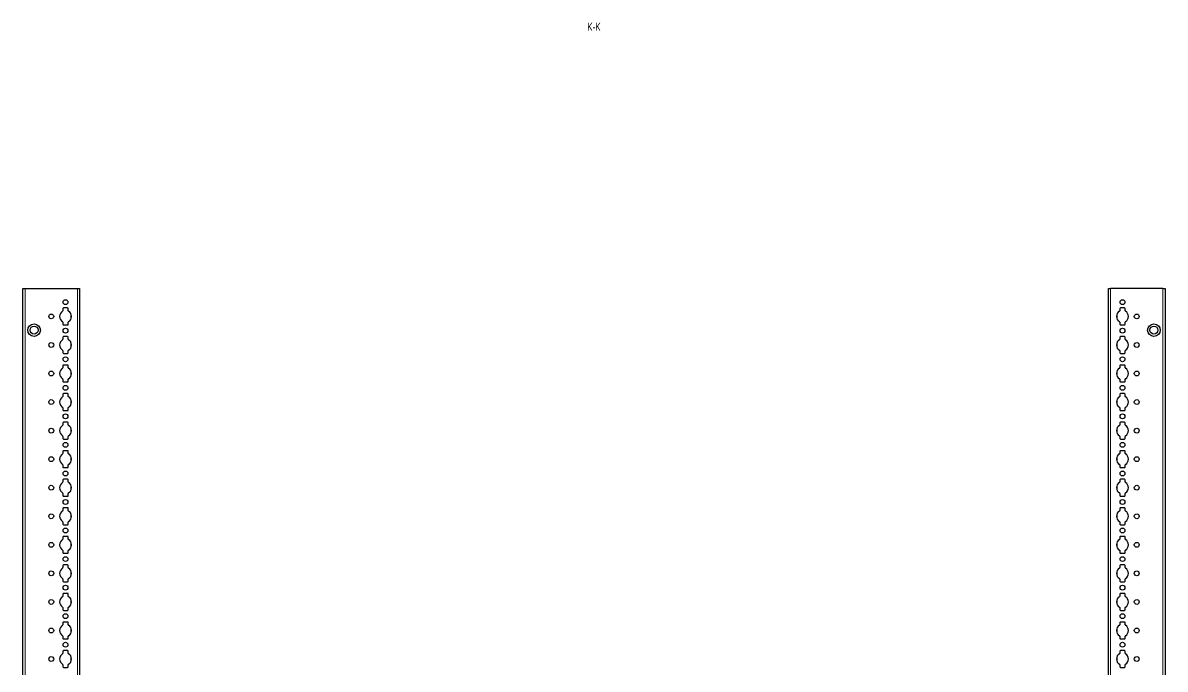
# Model space of a CAD drawing. Header units: millimetres. Extents: x -199 to 3538, y -1547 to 1507.
# Drawn here: x 2538 to 3538, y -286 to 280 of the extents above; entities that cross this region are included whole.
import ezdxf

# ---------------------------------------------------------------- set-up
doc = ezdxf.new("R2010")
doc.units = ezdxf.units.MM
doc.layers.add('FORMAT', color=7, linetype='Continuous')
doc.styles.add('SLDTEXTSTYLE0', font='TXT', dxfattribs={"width": 0.75})

msp = doc.modelspace()

# ---------------------------------------------------------------- linework, layer by layer
at = {"color": 7, "linetype": 'Continuous', "lineweight": 25}
for p, q in [((2538.19, -851.79), (2538.19, 47.21)), ((2538.19, 47.21), (2540.19, 47.21)), ((2540.19, 47.21), (2585.89, 47.21)), ((2585.89, 47.21), (2587.89, 47.21)), ((2587.89, 47.21), (2587.89, -851.79)), ((3487.89, -851.79), (3487.89, 47.21)), ((3487.89, 47.21), (3489.89, 47.21)), ((3535.59, 47.21), (3489.89, 47.21)), ((3535.59, 47.21), (3537.59, 47.21)), ((3537.59, 47.21), (3537.59, -851.79)), ((2577.34, 30.11), (2573.74, 30.11)), ((3502.04, 30.11), (3498.44, 30.11)), ((2573.24, 29.61), (2573.24, 27.73)), ((2577.84, 27.73), (2577.84, 29.61)), ((3497.94, 29.61), (3497.94, 27.73)), ((3502.54, 27.73), (3502.54, 29.61)), ((2573.24, 17.68), (2573.24, 15.81)), ((2573.74, 15.31), (2577.34, 15.31)), ((2577.84, 15.81), (2577.84, 17.68)), ((3497.94, 17.68), (3497.94, 15.81)), ((3498.44, 15.31), (3502.04, 15.31)), ((3502.54, 15.81), (3502.54, 17.68)), ((2573.24, 4.61), (2573.24, 2.73)), ((2577.34, 5.11), (2573.74, 5.11)), ((2577.84, 2.73), (2577.84, 4.61)), ((3497.94, 4.61), (3497.94, 2.73)), ((3502.04, 5.11), (3498.44, 5.11)), ((3502.54, 2.73), (3502.54, 4.61)), ((2573.24, -7.32), (2573.24, -9.19)), ((2573.74, -9.69), (2577.34, -9.69)), ((2577.84, -9.19), (2577.84, -7.32)), ((3497.94, -7.32), (3497.94, -9.19)), ((3498.44, -9.69), (3502.04, -9.69)), ((3502.54, -9.19), (3502.54, -7.32)), ((2577.34, -19.89), (2573.74, -19.89)), ((3502.04, -19.89), (3498.44, -19.89)), ((2573.24, -20.39), (2573.24, -22.27)), ((2577.84, -22.27), (2577.84, -20.39)), ((3497.94, -20.39), (3497.94, -22.27)), ((3502.54, -22.27), (3502.54, -20.39)), ((2573.24, -32.32), (2573.24, -34.19)), ((2573.74, -34.69), (2577.34, -34.69)), ((2577.84, -34.19), (2577.84, -32.32)), ((3497.94, -32.32), (3497.94, -34.19)), ((3498.44, -34.69), (3502.04, -34.69)), ((3502.54, -34.19), (3502.54, -32.32)), ((2573.24, -45.39), (2573.24, -47.27)), ((2577.34, -44.89), (2573.74, -44.89)), ((2577.84, -47.27), (2577.84, -45.39)), ((3497.94, -45.39), (3497.94, -47.27)), ((3502.04, -44.89), (3498.44, -44.89)), ((3502.54, -47.27), (3502.54, -45.39)), ((2573.24, -57.32), (2573.24, -59.19)), ((2573.74, -59.69), (2577.34, -59.69)), ((2577.84, -59.19), (2577.84, -57.32)), ((3497.94, -57.32), (3497.94, -59.19)), ((3498.44, -59.69), (3502.04, -59.69)), ((3502.54, -59.19), (3502.54, -57.32)), ((2577.34, -69.89), (2573.74, -69.89)), ((3502.04, -69.89), (3498.44, -69.89)), ((2573.24, -70.39), (2573.24, -72.27)), ((2577.84, -72.27), (2577.84, -70.39)), ((3497.94, -70.39), (3497.94, -72.27)), ((3502.54, -72.27), (3502.54, -70.39)), ((2573.24, -82.32), (2573.24, -84.19)), ((2573.74, -84.69), (2577.34, -84.69)), ((2577.84, -84.19), (2577.84, -82.32)), ((3497.94, -82.32), (3497.94, -84.19)), ((3498.44, -84.69), (3502.04, -84.69)), ((3502.54, -84.19), (3502.54, -82.32)), ((2573.24, -95.39), (2573.24, -97.27)), ((2577.34, -94.89), (2573.74, -94.89)), ((2577.84, -97.27), (2577.84, -95.39)), ((3497.94, -95.39), (3497.94, -97.27)), ((3502.04, -94.89), (3498.44, -94.89)), ((3502.54, -97.27), (3502.54, -95.39)), ((2573.24, -107.32), (2573.24, -109.19)), ((2573.74, -109.69), (2577.34, -109.69)), ((2577.84, -109.19), (2577.84, -107.32)), ((3497.94, -107.32), (3497.94, -109.19)), ((3498.44, -109.69), (3502.04, -109.69)), ((3502.54, -109.19), (3502.54, -107.32)), ((2577.34, -119.89), (2573.74, -119.89)), ((3502.04, -119.89), (3498.44, -119.89)), ((2573.24, -120.39), (2573.24, -122.27)), ((2577.84, -122.27), (2577.84, -120.39)), ((3497.94, -120.39), (3497.94, -122.27)), ((3502.54, -122.27), (3502.54, -120.39)), ((2573.24, -132.32), (2573.24, -134.19)), ((2573.74, -134.69), (2577.34, -134.69)), ((2577.84, -134.19), (2577.84, -132.32)), ((3497.94, -132.32), (3497.94, -134.19)), ((3498.44, -134.69), (3502.04, -134.69)), ((3502.54, -134.19), (3502.54, -132.32)), ((2573.24, -145.39), (2573.24, -147.27)), ((2577.34, -144.89), (2573.74, -144.89)), ((2577.84, -147.27), (2577.84, -145.39)), ((3497.94, -145.39), (3497.94, -147.27)), ((3502.04, -144.89), (3498.44, -144.89)), ((3502.54, -147.27), (3502.54, -145.39)), ((2573.24, -157.32), (2573.24, -159.19)), ((2573.74, -159.69), (2577.34, -159.69)), ((2577.84, -159.19), (2577.84, -157.32)), ((3497.94, -157.32), (3497.94, -159.19)), ((3498.44, -159.69), (3502.04, -159.69)), ((3502.54, -159.19), (3502.54, -157.32)), ((2577.34, -169.89), (2573.74, -169.89)), ((3502.04, -169.89), (3498.44, -169.89)), ((2573.24, -170.39), (2573.24, -172.27)), ((2577.84, -172.27), (2577.84, -170.39)), ((3497.94, -170.39), (3497.94, -172.27)), ((3502.54, -172.27), (3502.54, -170.39)), ((2573.24, -182.32), (2573.24, -184.19)), ((2573.74, -184.69), (2577.34, -184.69)), ((2577.84, -184.19), (2577.84, -182.32)), ((3497.94, -182.32), (3497.94, -184.19)), ((3498.44, -184.69), (3502.04, -184.69)), ((3502.54, -184.19), (3502.54, -182.32)), ((2573.24, -195.39), (2573.24, -197.27)), ((2577.34, -194.89), (2573.74, -194.89)), ((2577.84, -197.27), (2577.84, -195.39)), ((3497.94, -195.39), (3497.94, -197.27)), ((3502.04, -194.89), (3498.44, -194.89)), ((3502.54, -197.27), (3502.54, -195.39)), ((2573.24, -207.32), (2573.24, -209.19)), ((2573.74, -209.69), (2577.34, -209.69)), ((2577.84, -209.19), (2577.84, -207.32)), ((3497.94, -207.32), (3497.94, -209.19)), ((3498.44, -209.69), (3502.04, -209.69)), ((3502.54, -209.19), (3502.54, -207.32)), ((2573.24, -220.39), (2573.24, -222.27)), ((2577.34, -219.89), (2573.74, -219.89)), ((2577.84, -222.27), (2577.84, -220.39)), ((3497.94, -220.39), (3497.94, -222.27)), ((3502.04, -219.89), (3498.44, -219.89)), ((3502.54, -222.27), (3502.54, -220.39)), ((2573.24, -232.32), (2573.24, -234.19)), ((2573.74, -234.69), (2577.34, -234.69)), ((2577.84, -234.19), (2577.84, -232.32)), ((3497.94, -232.32), (3497.94, -234.19)), ((3498.44, -234.69), (3502.04, -234.69)), ((3502.54, -234.19), (3502.54, -232.32)), ((2573.24, -245.39), (2573.24, -247.27)), ((2577.34, -244.89), (2573.74, -244.89)), ((2577.84, -247.27), (2577.84, -245.39)), ((3497.94, -245.39), (3497.94, -247.27)), ((3502.04, -244.89), (3498.44, -244.89)), ((3502.54, -247.27), (3502.54, -245.39)), ((2573.24, -257.32), (2573.24, -259.19)), ((2573.74, -259.69), (2577.34, -259.69)), ((2577.84, -259.19), (2577.84, -257.32)), ((3497.94, -257.32), (3497.94, -259.19)), ((3498.44, -259.69), (3502.04, -259.69)), ((3502.54, -259.19), (3502.54, -257.32)), ((2573.24, -270.39), (2573.24, -272.27)), ((2577.34, -269.89), (2573.74, -269.89)), ((2577.84, -272.27), (2577.84, -270.39)), ((3497.94, -270.39), (3497.94, -272.27)), ((3502.04, -269.89), (3498.44, -269.89)), ((3502.54, -272.27), (3502.54, -270.39)), ((2573.24, -282.32), (2573.24, -284.19)), ((2573.74, -284.69), (2577.34, -284.69)), ((2577.84, -284.19), (2577.84, -282.32)), ((3497.94, -282.32), (3497.94, -284.19)), ((3498.44, -284.69), (3502.04, -284.69)), ((3502.54, -284.19), (3502.54, -282.32))]:
    msp.add_line(p, q, dxfattribs=at)
at = {"color": 8, "linetype": 'Continuous', "lineweight": 18}
for p, q in [((2540.19, 47.21), (2540.19, -851.79)), ((2585.89, -851.79), (2585.89, 47.21)), ((3489.89, 47.21), (3489.89, -851.79)), ((3535.59, -851.79), (3535.59, 47.21)), ((2580.04, 20), (2580.04, 25.41)), ((3495.74, 25.41), (3495.74, 20)), ((2580.04, -5), (2580.04, 0.41)), ((3495.74, 0.41), (3495.74, -5)), ((2580.04, -30), (2580.04, -24.59)), ((3495.74, -24.59), (3495.74, -30)), ((2580.04, -55), (2580.04, -49.59)), ((3495.74, -49.59), (3495.74, -55)), ((2580.04, -80), (2580.04, -74.59)), ((3495.74, -74.59), (3495.74, -80)), ((2580.04, -105), (2580.04, -99.59)), ((3495.74, -99.59), (3495.74, -105)), ((2580.04, -130), (2580.04, -124.59)), ((3495.74, -124.59), (3495.74, -130)), ((2580.04, -155), (2580.04, -149.59)), ((3495.74, -149.59), (3495.74, -155)), ((2580.04, -180), (2580.04, -174.59)), ((3495.74, -174.59), (3495.74, -180)), ((2580.04, -205), (2580.04, -199.59)), ((3495.74, -199.59), (3495.74, -205)), ((2580.04, -230), (2580.04, -224.59)), ((3495.74, -224.59), (3495.74, -230)), ((2580.04, -255), (2580.04, -249.59)), ((3495.74, -249.59), (3495.74, -255)), ((2580.04, -280), (2580.04, -274.59)), ((3495.74, -274.59), (3495.74, -280))]:
    msp.add_line(p, q, dxfattribs=at)
at = {"color": 7, "linetype": 'Continuous', "lineweight": 25}
for centre, radius in [((2575.54, 35.21), 2.12), ((3500.24, 35.21), 2.12), ((2563.04, 22.71), 2.12), ((3512.74, 22.71), 2.12), ((2548.04, 10.71), 5.5), ((2548.04, 10.71), 3.5), ((2575.54, 10.21), 2.12), ((3500.24, 10.21), 2.12), ((3527.74, 10.71), 5.5), ((3527.74, 10.71), 3.5), ((2563.04, -2.29), 2.12), ((3512.74, -2.29), 2.12), ((2575.54, -14.79), 2.12), ((3500.24, -14.79), 2.12), ((2563.04, -27.29), 2.12), ((3512.74, -27.29), 2.12), ((2575.54, -39.79), 2.12), ((3500.24, -39.79), 2.12), ((2563.04, -52.29), 2.12), ((3512.74, -52.29), 2.12), ((2575.54, -64.79), 2.12), ((3500.24, -64.79), 2.12), ((2563.04, -77.29), 2.12), ((3512.74, -77.29), 2.12), ((2575.54, -89.79), 2.12), ((3500.24, -89.79), 2.12), ((2563.04, -102.29), 2.12), ((3512.74, -102.29), 2.12), ((2575.54, -114.79), 2.12), ((3500.24, -114.79), 2.12), ((2563.04, -127.29), 2.12), ((3512.74, -127.29), 2.12), ((2575.54, -139.79), 2.12), ((3500.24, -139.79), 2.12), ((2563.04, -152.29), 2.12), ((3512.74, -152.29), 2.12), ((2575.54, -164.79), 2.12), ((3500.24, -164.79), 2.12), ((2563.04, -177.29), 2.12), ((3512.74, -177.29), 2.12), ((2575.54, -189.79), 2.12), ((3500.24, -189.79), 2.12), ((2563.04, -202.29), 2.12), ((3512.74, -202.29), 2.12), ((2575.54, -214.79), 2.12), ((3500.24, -214.79), 2.12), ((2563.04, -227.29), 2.12), ((3512.74, -227.29), 2.12), ((2575.54, -239.79), 2.12), ((3500.24, -239.79), 2.12), ((2563.04, -252.29), 2.12), ((3512.74, -252.29), 2.12), ((2575.54, -264.79), 2.12), ((3500.24, -264.79), 2.12), ((2563.04, -277.29), 2.12), ((3512.74, -277.29), 2.12)]:
    msp.add_circle(centre, radius, dxfattribs=at)
for centre, radius, start, end in [((2573.74, 29.61), 0.5, 90, 180), ((2577.34, 29.61), 0.5, 0, 90), ((3498.44, 29.61), 0.5, 90, 180), ((3502.04, 29.61), 0.5, 360, 90), ((2575.54, 22.71), 5.25, 119.14074, 240.85926), ((2572.74, 27.73), 0.5, 299.14074, 0), ((2578.34, 27.73), 0.5, 180, 240.85926), ((2575.54, 22.71), 5.25, 299.14074, 60.85926), ((3500.24, 22.71), 5.25, 119.14074, 240.85926), ((3497.44, 27.73), 0.5, 299.14074, 0), ((3503.04, 27.73), 0.5, 180, 240.85926), ((3500.24, 22.71), 5.25, 299.14074, 60.85926), ((2572.74, 17.68), 0.5, 0, 60.85926), ((2573.74, 15.81), 0.5, 180, 270), ((2577.34, 15.81), 0.5, 270, 0), ((2578.34, 17.68), 0.5, 119.14074, 180), ((3497.44, 17.68), 0.5, 0, 60.85926), ((3498.44, 15.81), 0.5, 180, 270), ((3502.04, 15.81), 0.5, 270, 0), ((3503.04, 17.68), 0.5, 119.14074, 180), ((2575.54, -2.29), 5.25, 119.14074, 240.85926), ((2572.74, 2.73), 0.5, 299.14074, 0), ((2573.74, 4.61), 0.5, 90, 180), ((2577.34, 4.61), 0.5, 0, 90), ((2578.34, 2.73), 0.5, 180, 240.85926), ((2575.54, -2.29), 5.25, 299.14074, 60.85926), ((3500.24, -2.29), 5.25, 119.14074, 240.85926), ((3497.44, 2.73), 0.5, 299.14074, 0), ((3498.44, 4.61), 0.5, 90, 180), ((3502.04, 4.61), 0.5, 0, 90), ((3503.04, 2.73), 0.5, 180, 240.85926), ((3500.24, -2.29), 5.25, 299.14074, 60.85926), ((2572.74, -7.32), 0.5, 0, 60.85926), ((2573.74, -9.19), 0.5, 180, 270), ((2577.34, -9.19), 0.5, 270, 0), ((2578.34, -7.32), 0.5, 119.14074, 180), ((3497.44, -7.32), 0.5, 0, 60.85926), ((3498.44, -9.19), 0.5, 180, 270), ((3502.04, -9.19), 0.5, 270, 0), ((3503.04, -7.32), 0.5, 119.14074, 180), ((2573.74, -20.39), 0.5, 90, 180), ((2577.34, -20.39), 0.5, 0, 90), ((3498.44, -20.39), 0.5, 90, 180), ((3502.04, -20.39), 0.5, 0, 90), ((2575.54, -27.29), 5.25, 119.14074, 240.85926), ((2572.74, -22.27), 0.5, 299.14074, 0), ((2578.34, -22.27), 0.5, 180, 240.85926), ((2575.54, -27.29), 5.25, 299.14074, 60.85926), ((3500.24, -27.29), 5.25, 119.14074, 240.85926), ((3497.44, -22.27), 0.5, 299.14074, 0), ((3503.04, -22.27), 0.5, 180, 240.85926), ((3500.24, -27.29), 5.25, 299.14074, 60.85926), ((2572.74, -32.32), 0.5, 0, 60.85926), ((2573.74, -34.19), 0.5, 180, 270), ((2577.34, -34.19), 0.5, 270, 0), ((2578.34, -32.32), 0.5, 119.14074, 180), ((3497.44, -32.32), 0.5, 0, 60.85926), ((3498.44, -34.19), 0.5, 180, 270), ((3502.04, -34.19), 0.5, 270, 0), ((3503.04, -32.32), 0.5, 119.14074, 180), ((2575.54, -52.29), 5.25, 119.14074, 240.85926), ((2572.74, -47.27), 0.5, 299.14074, 0), ((2573.74, -45.39), 0.5, 90, 180), ((2577.34, -45.39), 0.5, 0, 90), ((2578.34, -47.27), 0.5, 180, 240.85926), ((2575.54, -52.29), 5.25, 299.14074, 60.85926), ((3500.24, -52.29), 5.25, 119.14074, 240.85926), ((3497.44, -47.27), 0.5, 299.14074, 0), ((3498.44, -45.39), 0.5, 90, 180), ((3502.04, -45.39), 0.5, 0, 90), ((3503.04, -47.27), 0.5, 180, 240.85926), ((3500.24, -52.29), 5.25, 299.14074, 60.85926), ((2572.74, -57.32), 0.5, 0, 60.85926), ((2573.74, -59.19), 0.5, 180, 270), ((2577.34, -59.19), 0.5, 270, 0), ((2578.34, -57.32), 0.5, 119.14074, 180), ((3497.44, -57.32), 0.5, 0, 60.85926), ((3498.44, -59.19), 0.5, 180, 270), ((3502.04, -59.19), 0.5, 270, 0), ((3503.04, -57.32), 0.5, 119.14074, 180), ((2573.74, -70.39), 0.5, 90, 180), ((2577.34, -70.39), 0.5, 0, 90), ((3498.44, -70.39), 0.5, 90, 180), ((3502.04, -70.39), 0.5, 0, 90), ((2575.54, -77.29), 5.25, 119.14074, 240.85926), ((2572.74, -72.27), 0.5, 299.14074, 0), ((2578.34, -72.27), 0.5, 180, 240.85926), ((2575.54, -77.29), 5.25, 299.14074, 60.85926), ((3500.24, -77.29), 5.25, 119.14074, 240.85926), ((3497.44, -72.27), 0.5, 299.14074, 0), ((3503.04, -72.27), 0.5, 180, 240.85926), ((3500.24, -77.29), 5.25, 299.14074, 60.85926), ((2572.74, -82.32), 0.5, 0, 60.85926), ((2573.74, -84.19), 0.5, 180, 270), ((2577.34, -84.19), 0.5, 270, 0), ((2578.34, -82.32), 0.5, 119.14074, 180), ((3497.44, -82.32), 0.5, 0, 60.85926), ((3498.44, -84.19), 0.5, 180, 270), ((3502.04, -84.19), 0.5, 270, 0), ((3503.04, -82.32), 0.5, 119.14074, 180), ((2575.54, -102.29), 5.25, 119.14074, 240.85926), ((2572.74, -97.27), 0.5, 299.14074, 0), ((2573.74, -95.39), 0.5, 90, 180), ((2577.34, -95.39), 0.5, 0, 90), ((2578.34, -97.27), 0.5, 180, 240.85926), ((2575.54, -102.29), 5.25, 299.14074, 60.85926), ((3500.24, -102.29), 5.25, 119.14074, 240.85926), ((3497.44, -97.27), 0.5, 299.14074, 0), ((3498.44, -95.39), 0.5, 90, 180), ((3502.04, -95.39), 0.5, 0, 90), ((3503.04, -97.27), 0.5, 180, 240.85926), ((3500.24, -102.29), 5.25, 299.14074, 60.85926), ((2572.74, -107.32), 0.5, 0, 60.85926), ((2573.74, -109.19), 0.5, 180, 270), ((2577.34, -109.19), 0.5, 270, 0), ((2578.34, -107.32), 0.5, 119.14074, 180), ((3497.44, -107.32), 0.5, 0, 60.85926), ((3498.44, -109.19), 0.5, 180, 270), ((3502.04, -109.19), 0.5, 270, 0), ((3503.04, -107.32), 0.5, 119.14074, 180), ((2573.74, -120.39), 0.5, 90, 180), ((2577.34, -120.39), 0.5, 0, 90), ((3498.44, -120.39), 0.5, 90, 180), ((3502.04, -120.39), 0.5, 0, 90), ((2575.54, -127.29), 5.25, 119.14074, 240.85926), ((2572.74, -122.27), 0.5, 299.14074, 0), ((2578.34, -122.27), 0.5, 180, 240.85926), ((2575.54, -127.29), 5.25, 299.14074, 60.85926), ((3500.24, -127.29), 5.25, 119.14074, 240.85926), ((3497.44, -122.27), 0.5, 299.14074, 0), ((3503.04, -122.27), 0.5, 180, 240.85926), ((3500.24, -127.29), 5.25, 299.14074, 60.85926), ((2572.74, -132.32), 0.5, 0, 60.85926), ((2573.74, -134.19), 0.5, 180, 270), ((2577.34, -134.19), 0.5, 270, 0), ((2578.34, -132.32), 0.5, 119.14074, 180), ((3497.44, -132.32), 0.5, 0, 60.85926), ((3498.44, -134.19), 0.5, 180, 270), ((3502.04, -134.19), 0.5, 270, 0), ((3503.04, -132.32), 0.5, 119.14074, 180), ((2575.54, -152.29), 5.25, 119.14074, 240.85926), ((2572.74, -147.27), 0.5, 299.14074, 0), ((2573.74, -145.39), 0.5, 90, 180), ((2577.34, -145.39), 0.5, 0, 90), ((2578.34, -147.27), 0.5, 180, 240.85926), ((2575.54, -152.29), 5.25, 299.14074, 60.85926), ((3500.24, -152.29), 5.25, 119.14074, 240.85926), ((3497.44, -147.27), 0.5, 299.14074, 0), ((3498.44, -145.39), 0.5, 90, 180), ((3502.04, -145.39), 0.5, 360, 90), ((3503.04, -147.27), 0.5, 180, 240.85926), ((3500.24, -152.29), 5.25, 299.14074, 60.85926), ((2572.74, -157.32), 0.5, 0, 60.85926), ((2573.74, -159.19), 0.5, 180, 270), ((2577.34, -159.19), 0.5, 270, 0), ((2578.34, -157.32), 0.5, 119.14074, 180), ((3497.44, -157.32), 0.5, 0, 60.85926), ((3498.44, -159.19), 0.5, 180, 270), ((3502.04, -159.19), 0.5, 270, 0), ((3503.04, -157.32), 0.5, 119.14074, 180), ((2573.74, -170.39), 0.5, 90, 180), ((2577.34, -170.39), 0.5, 0, 90), ((3498.44, -170.39), 0.5, 90, 180), ((3502.04, -170.39), 0.5, 0, 90), ((2575.54, -177.29), 5.25, 119.14074, 240.85926), ((2572.74, -172.27), 0.5, 299.14074, 0), ((2578.34, -172.27), 0.5, 180, 240.85926), ((2575.54, -177.29), 5.25, 299.14074, 60.85926), ((3500.24, -177.29), 5.25, 119.14074, 240.85926), ((3497.44, -172.27), 0.5, 299.14074, 0), ((3503.04, -172.27), 0.5, 180, 240.85926), ((3500.24, -177.29), 5.25, 299.14074, 60.85926), ((2572.74, -182.32), 0.5, 0, 60.85926), ((2573.74, -184.19), 0.5, 180, 270), ((2577.34, -184.19), 0.5, 270, 0), ((2578.34, -182.32), 0.5, 119.14074, 180), ((3497.44, -182.32), 0.5, 0, 60.85926), ((3498.44, -184.19), 0.5, 180, 270), ((3502.04, -184.19), 0.5, 270, 0), ((3503.04, -182.32), 0.5, 119.14074, 180), ((2575.54, -202.29), 5.25, 119.14074, 240.85926), ((2572.74, -197.27), 0.5, 299.14074, 0), ((2573.74, -195.39), 0.5, 90, 180), ((2577.34, -195.39), 0.5, 0, 90), ((2578.34, -197.27), 0.5, 180, 240.85926), ((2575.54, -202.29), 5.25, 299.14074, 60.85926), ((3500.24, -202.29), 5.25, 119.14074, 240.85926), ((3497.44, -197.27), 0.5, 299.14074, 0), ((3498.44, -195.39), 0.5, 90, 180), ((3502.04, -195.39), 0.5, 0, 90), ((3503.04, -197.27), 0.5, 180, 240.85926), ((3500.24, -202.29), 5.25, 299.14074, 60.85926), ((2572.74, -207.32), 0.5, 0, 60.85926), ((2573.74, -209.19), 0.5, 180, 270), ((2577.34, -209.19), 0.5, 270, 0), ((2578.34, -207.32), 0.5, 119.14074, 180), ((3497.44, -207.32), 0.5, 0, 60.85926), ((3498.44, -209.19), 0.5, 180, 270), ((3502.04, -209.19), 0.5, 270, 0), ((3503.04, -207.32), 0.5, 119.14074, 180), ((2575.54, -227.29), 5.25, 119.14074, 240.85926), ((2572.74, -222.27), 0.5, 299.14074, 0), ((2573.74, -220.39), 0.5, 90, 180), ((2577.34, -220.39), 0.5, 0, 90), ((2578.34, -222.27), 0.5, 180, 240.85926), ((2575.54, -227.29), 5.25, 299.14074, 60.85926), ((3500.24, -227.29), 5.25, 119.14074, 240.85926), ((3497.44, -222.27), 0.5, 299.14074, 0), ((3498.44, -220.39), 0.5, 90, 180), ((3502.04, -220.39), 0.5, 0, 90), ((3503.04, -222.27), 0.5, 180, 240.85926), ((3500.24, -227.29), 5.25, 299.14074, 60.85926), ((2572.74, -232.32), 0.5, 0, 60.85926), ((2573.74, -234.19), 0.5, 180, 270), ((2577.34, -234.19), 0.5, 270, 0), ((2578.34, -232.32), 0.5, 119.14074, 180), ((3497.44, -232.32), 0.5, 0, 60.85926), ((3498.44, -234.19), 0.5, 180, 270), ((3502.04, -234.19), 0.5, 270, 0), ((3503.04, -232.32), 0.5, 119.14074, 180), ((2575.54, -252.29), 5.25, 119.14074, 240.85926), ((2572.74, -247.27), 0.5, 299.14074, 0), ((2573.74, -245.39), 0.5, 90, 180), ((2577.34, -245.39), 0.5, 0, 90), ((2578.34, -247.27), 0.5, 180, 240.85926), ((2575.54, -252.29), 5.25, 299.14074, 60.85926), ((3500.24, -252.29), 5.25, 119.14074, 240.85926), ((3497.44, -247.27), 0.5, 299.14074, 0), ((3498.44, -245.39), 0.5, 90, 180), ((3502.04, -245.39), 0.5, 0, 90), ((3503.04, -247.27), 0.5, 180, 240.85926), ((3500.24, -252.29), 5.25, 299.14074, 60.85926), ((2572.74, -257.32), 0.5, 0, 60.85926), ((2573.74, -259.19), 0.5, 180, 270), ((2577.34, -259.19), 0.5, 270, 0), ((2578.34, -257.32), 0.5, 119.14074, 180), ((3497.44, -257.32), 0.5, 0, 60.85926), ((3498.44, -259.19), 0.5, 180, 270), ((3502.04, -259.19), 0.5, 270, 0), ((3503.04, -257.32), 0.5, 119.14074, 180), ((2575.54, -277.29), 5.25, 119.14074, 240.85926), ((2572.74, -272.27), 0.5, 299.14074, 0), ((2573.74, -270.39), 0.5, 90, 180), ((2577.34, -270.39), 0.5, 0, 90), ((2578.34, -272.27), 0.5, 180, 240.85926), ((2575.54, -277.29), 5.25, 299.14074, 60.85926), ((3500.24, -277.29), 5.25, 119.14074, 240.85926), ((3497.44, -272.27), 0.5, 299.14074, 0), ((3498.44, -270.39), 0.5, 90, 180), ((3502.04, -270.39), 0.5, 0, 90), ((3503.04, -272.27), 0.5, 180, 240.85926), ((3500.24, -277.29), 5.25, 299.14074, 60.85926), ((2572.74, -282.32), 0.5, 0, 60.85926), ((2573.74, -284.19), 0.5, 180, 270), ((2577.34, -284.19), 0.5, 270, 0), ((2578.34, -282.32), 0.5, 119.14074, 180), ((3497.44, -282.32), 0.5, 0, 60.85926), ((3498.44, -284.19), 0.5, 180, 270), ((3502.04, -284.19), 0.5, 270, 0), ((3503.04, -282.32), 0.5, 119.14074, 180)]:
    msp.add_arc(centre, radius, start, end, dxfattribs=at)

# ---------------------------------------------------------------- texts
at = {"layer": 'FORMAT', "insert": (3037.83, 279.8), "char_height": 7, "attachment_point": 2, "style": 'SLDTEXTSTYLE0'}
msp.add_mtext('K-K', dxfattribs=at)

doc.saveas('drawing.dxf')
